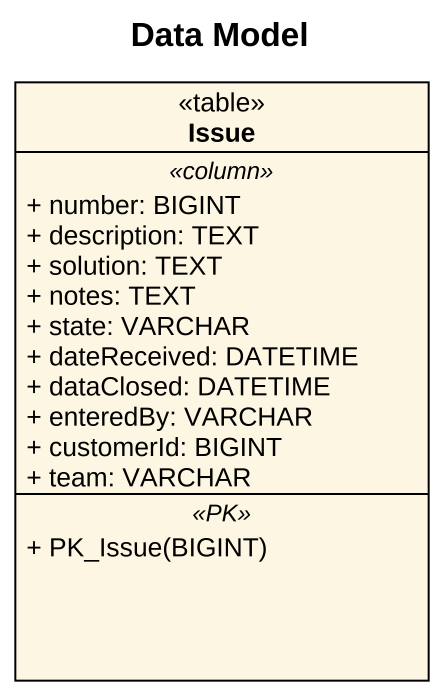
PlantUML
@startuml
title Data Model
hide circle
hide empty members
skinparam classAttributeIconSize 0
class Issue <<table>> {
  .. <<column>> ..
  + number: BIGINT
  + description: TEXT
  + solution: TEXT
  + notes: TEXT
  + state: VARCHAR
  + dateReceived: DATETIME
  + dataClosed: DATETIME
  + enteredBy: VARCHAR
  + customerId: BIGINT
  + team: VARCHAR
  .. <<PK>> ..
  + PK_Issue(BIGINT)
}
@enduml
